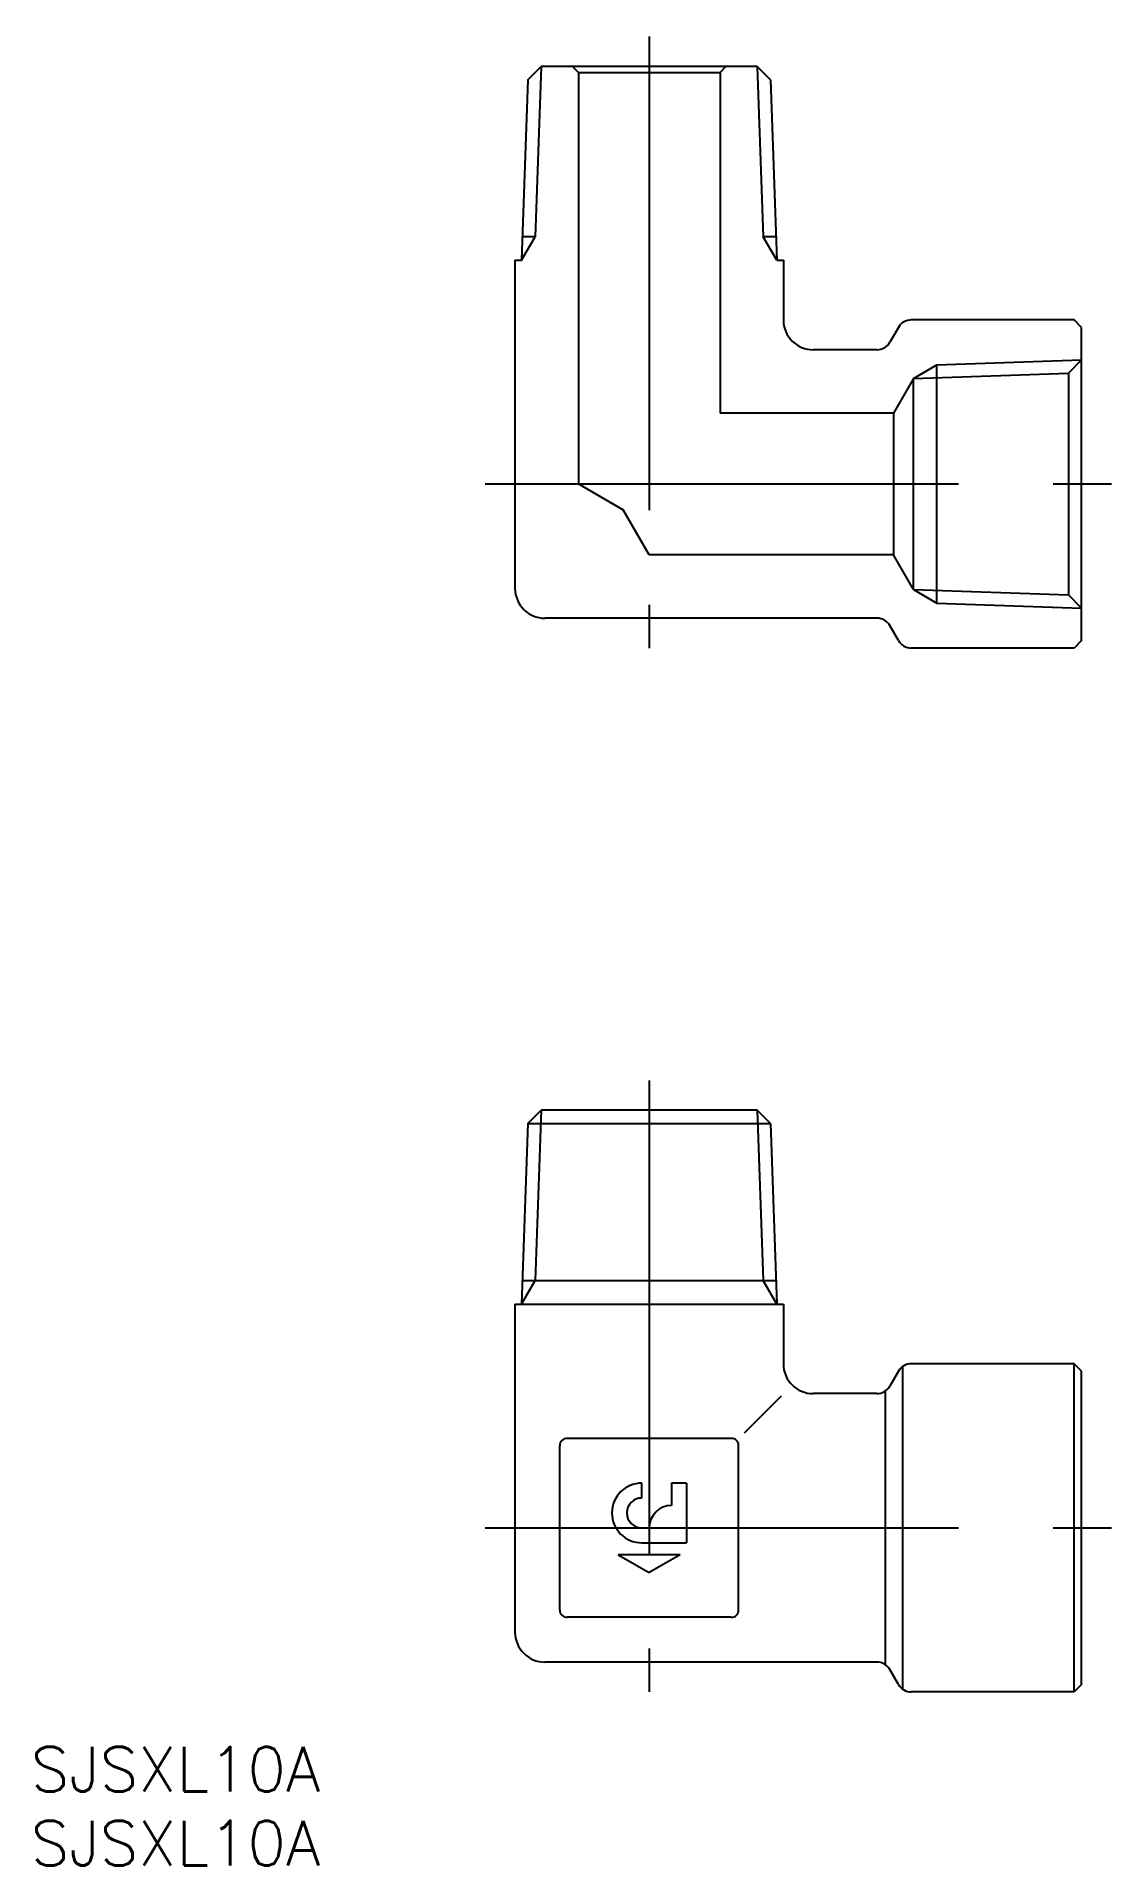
# Model space of a CAD drawing. Extents: x -41 to 31, y -93 to 30.
import ezdxf

# ---------------------------------------------------------------- set-up
doc = ezdxf.new("R2010")
doc.units = 0
doc.linetypes.add('CENTER', pattern=[50.8, 31.75, -6.35, 6.35, -6.35])
doc.layers.get('0').update_dxf_attribs({"linetype": 'CONTINUOUS'})
doc.layers.add('CENTER', color=1, linetype='CENTER')
doc.styles.get("Standard").update_dxf_attribs({"font": 'txt.shx', "height": 3, "bigfont": 'bigfont.shx'})

msp = doc.modelspace()

# ---------------------------------------------------------------- linework, layer by layer
at = {"color": 7, "linetype": 'CONTINUOUS'}
for p, q in [((-8.14, 27.11), (-8.56, 15)), ((-8.14, 27.11), (-7.25, 28)), ((7.25, 28), (-7.25, 28)), ((-5.15, 28), (-4.75, 27.6)), ((-4.75, 27.6), (-4.75, 0)), ((-4.75, 27.6), (4.75, 27.6)), ((4.75, 27.6), (5.15, 28)), ((4.75, 27.6), (4.75, 4.75)), ((8.14, 27.11), (7.25, 28)), ((8.14, 27.11), (8.56, 15)), ((-7.65, 16.58), (-8.51, 16.58)), ((8.51, 16.58), (7.65, 16.58)), ((-9, 15), (-9, -7)), ((-9, 15), (-8.56, 15)), ((8.56, 15), (9, 15)), ((9, 15), (9, 11)), ((16.71, 10.5), (16.13, 9.5)), ((28.5, 11), (17.58, 11)), ((29, 10.5), (28.5, 11)), ((29, -10.5), (29, 10.5)), ((15.27, 9), (11, 9)), ((17.72, 7.08), (28.11, 7.44)), ((19.3, -7.99), (19.3, 7.99)), ((29, 8.33), (28.11, 7.44)), ((28.11, 7.44), (28.11, -7.44)), ((17.72, 7.08), (16.38, 4.75)), ((17.72, -7.08), (17.72, 7.08)), ((16.38, 4.75), (4.75, 4.75)), ((16.38, 4.75), (16.38, -4.75)), ((-4.75, 0), (-1.74, -1.74)), ((0, -4.75), (-1.74, -1.74)), ((16.38, -4.75), (0, -4.75)), ((17.72, -7.08), (16.38, -4.75)), ((17.72, -7.08), (28.11, -7.44)), ((29, -8.33), (28.11, -7.44)), ((15.27, -9), (-7, -9)), ((16.71, -10.5), (16.13, -9.5)), ((28.5, -11), (17.58, -11)), ((29, -10.5), (28.5, -11)), ((-8.14, -42.89), (-8.56, -55)), ((-8.14, -42.89), (-7.25, -42)), ((-8.14, -42.89), (8.14, -42.89)), ((7.25, -42), (-7.25, -42)), ((8.14, -42.89), (7.25, -42)), ((8.14, -42.89), (8.56, -55)), ((-8.51, -53.42), (8.51, -53.42)), ((-9, -55), (-9, -77)), ((-9, -55), (9, -55)), ((9, -55), (9, -59)), ((16.71, -59.5), (16.13, -60.5)), ((17, -80.82), (17, -59.18)), ((28.5, -59), (17.58, -59)), ((28.5, -81), (28.5, -59)), ((29, -59.5), (28.5, -59)), ((29, -80.5), (29, -59.5)), ((8.84, -61.16), (6.36, -63.64)), ((15.27, -61), (11, -61)), ((15.85, -79.18), (15.85, -60.82)), ((-6, -75.5), (-6, -64.5)), ((5.5, -64), (-5.5, -64)), ((6, -75.5), (6, -64.5)), ((-0.5, -68), (-0.5, -67)), ((1.5, -67), (1.5, -68.5)), ((2.5, -67), (1.5, -67)), ((2.5, -67), (2.5, -71)), ((-0.5, -70), (0, -70)), ((-0.5, -71), (2.5, -71)), ((-2.08, -71.8), (0, -73)), ((2.08, -71.8), (-2.08, -71.8)), ((2.08, -71.8), (0, -73)), ((5.5, -76), (-5.5, -76)), ((15.27, -79), (-7, -79)), ((16.71, -80.5), (16.13, -79.5)), ((29, -80.5), (28.5, -81)), ((28.5, -81), (17.58, -81))]:
    msp.add_line(p, q, dxfattribs=at)
at = {"color": 3, "linetype": 'CONTINUOUS'}
for p, q in [((-7.25, 28), (-7.65, 16.58)), ((7.25, 28), (7.65, 16.58)), ((-8.56, 15), (-7.65, 16.58)), ((8.56, 15), (7.65, 16.58)), ((17.72, 7.08), (19.3, 7.99)), ((19.3, 7.99), (29, 8.33)), ((17.72, -7.08), (19.3, -7.99)), ((19.3, -7.99), (29, -8.33)), ((-7.25, -42), (-7.65, -53.42)), ((7.25, -42), (7.65, -53.42)), ((-8.56, -55), (-7.65, -53.42)), ((8.56, -55), (7.65, -53.42))]:
    msp.add_line(p, q, dxfattribs=at)
at = {"color": 7, "linetype": 'CONTINUOUS'}
for centre, radius, start, end in [((11, 11), 2, 180, 270), ((17.58, 10), 1, 90, 150), ((15.27, 10), 1, 270, 330), ((-7, -7), 2, 180, 270), ((15.27, -10), 1, 30, 90), ((17.58, -10), 1, 210, 270), ((11, -59), 2, 180, 270), ((17.58, -60), 1, 90, 150), ((15.27, -60), 1, 270, 330), ((-5.5, -64.5), 0.5, 90, 180), ((5.5, -64.5), 0.5, 0, 90), ((-0.5, -69), 2, 90, 180), ((-0.5, -69), 1, 90, 180), ((1.5, -70), 1.5, 90, 180), ((-0.5, -69), 2, 180, 270), ((-0.5, -69), 1, 180, 270), ((-5.5, -75.5), 0.5, 180, 270), ((5.5, -75.5), 0.5, 270, 0), ((-7, -77), 2, 180, 270), ((15.27, -80), 1, 30, 90), ((17.58, -80), 1, 210, 270)]:
    msp.add_arc(centre, radius, start, end, dxfattribs=at)
at = {"layer": 'CENTER', "color": 1, "linetype": 'CENTER'}
for p, q in [((0, 30), (0, -11)), ((-11, 0), (31, 0)), ((0, -40), (0, -81)), ((-11, -70), (31, -70))]:
    msp.add_line(p, q, dxfattribs=at)

# ---------------------------------------------------------------- texts
at = {"color": 7, "linetype": 'CONTINUOUS'}
for p in [(-41.47, -87.69), (-41.47, -92.64)]:
    msp.add_text('SJSXL10A', height=3, dxfattribs=at).set_placement(p)

doc.saveas('drawing.dxf')
